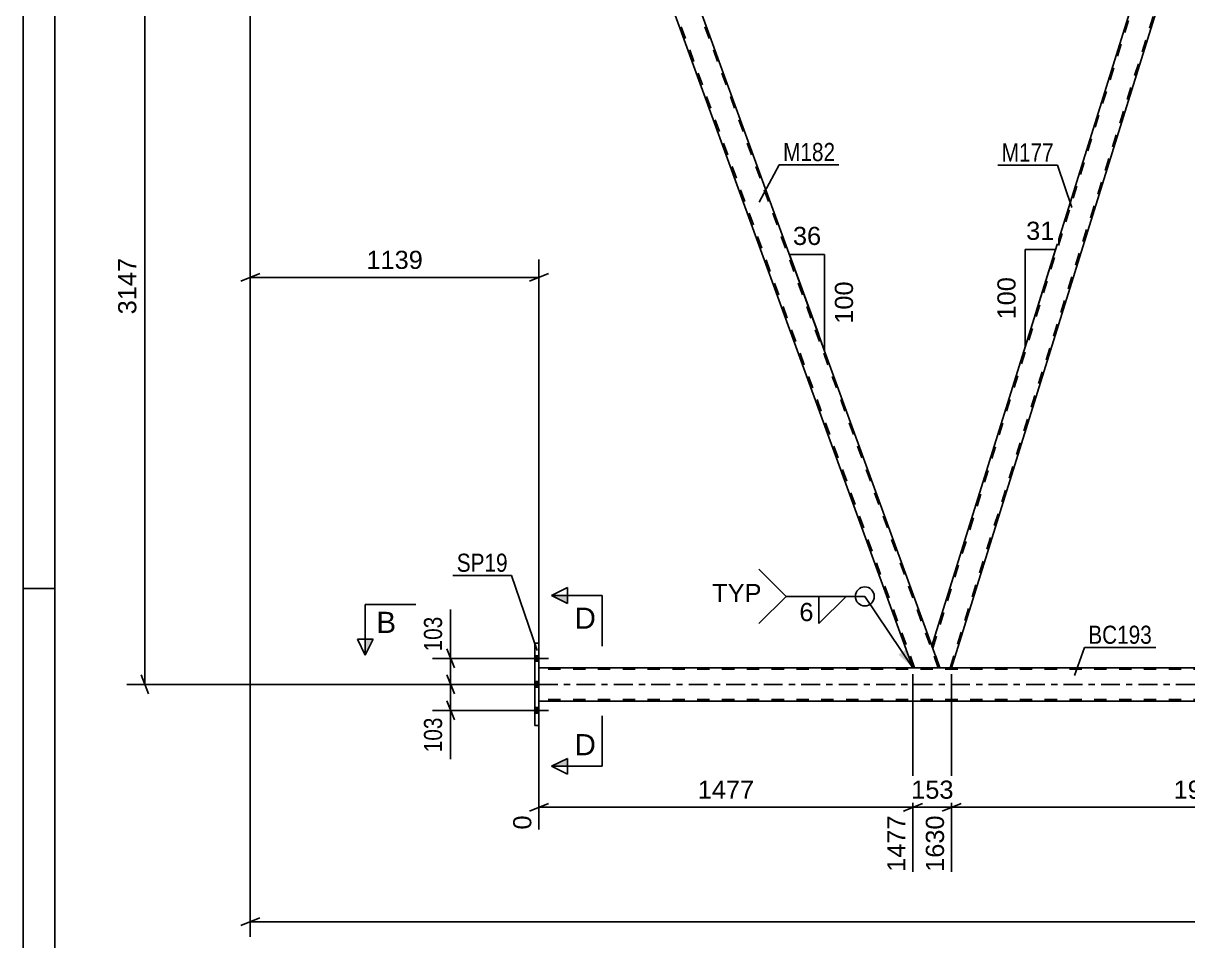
# Model space of a CAD drawing. Header units: millimetres. Extents: x -36 to 805, y -409 to 185.
# Drawn here: x -35.9 to 148.1, y -166.4 to -21.4 of the extents above; entities that cross this region are included whole.
import ezdxf

# ---------------------------------------------------------------- set-up
doc = ezdxf.new("R2010")
doc.units = ezdxf.units.MM
doc.linetypes.add('DXK_LINE_DOT2', pattern=[3.9198, 1.9599, -1.9599])
doc.linetypes.add('DXK_LINE_DOT3', pattern=[5.9187, 2.979, -0.9799, 0.9799, -0.9799])
doc.styles.add('Arial', font='ARIAL.TTF', dxfattribs={"height": 0.2})
doc.styles.add('Arial Narrow', font='ARIALN.TTF', dxfattribs={"height": 0.2})

# ---------------------------------------------------------------- blocks, each defined once
blk = doc.blocks.new('Unknown-203724355-1135')
at = {"color": 5, "linetype": 'Continuous'}
for p, q in [((-35.86, 185.3), (-35.86, -408.7)), ((-30.86, 180.3), (-30.86, -403.7)), ((-30.86, -110.7), (-35.86, -110.7))]:
    blk.add_line(p, q, dxfattribs=at)
blk = doc.blocks.new('Part-203724355-3802 - 3772')
at = {"color": 2, "linetype": 'Continuous'}
for p, q in [((149.93, -2), (145.67, -2)), ((192.3, -118.4), (149.93, -2)), ((188.04, -118.4), (147.22, -6.25))]:
    blk.add_line(p, q, dxfattribs=at)
at = {"color": 7, "linetype": 'DXK_LINE_DOT2'}
for p, q in [((145.67, -2), (145.71, -2)), ((145.67, -2), (147.22, -6.25)), ((190.05, -123.22), (145.93, -2)), ((193.8, -123.22), (149.68, -2)), ((189.79, -123.22), (188.04, -118.4)), ((194.05, -123.22), (192.3, -118.4)), ((194.05, -123.22), (189.79, -123.22))]:
    blk.add_line(p, q, dxfattribs=at)
blk = doc.blocks.new('Part-203724355-3870 - 3772')
at = {"color": 2, "linetype": 'Continuous'}
for p, q in [((185.34, -123.22), (45.58, -123.22)), ((185.34, -128.5), (45.58, -128.5))]:
    blk.add_line(p, q, dxfattribs=at)
at = {"color": 7, "linetype": 'DXK_LINE_DOT2'}
for p, q in [((45.58, -128.5), (45.58, -123.22)), ((731.06, -123.46), (45.58, -123.46)), ((731.06, -128.26), (45.58, -128.26))]:
    blk.add_line(p, q, dxfattribs=at)
at = {"color": 7, "linetype": 'DXK_LINE_DOT3'}
blk.add_line((45.58, -125.86), (731.06, -125.86), dxfattribs=at)
blk = doc.blocks.new('Part-203724355-3938 - 3772')
at = {"color": 2, "linetype": 'Continuous'}
for p, q in [((104.66, -123.22), (60.54, -2)), ((64.8, -2), (60.54, -2)), ((107.65, -119.75), (64.8, -2))]:
    blk.add_line(p, q, dxfattribs=at)
at = {"color": 7, "linetype": 'DXK_LINE_DOT2'}
for p, q in [((60.54, -2), (60.58, -2)), ((104.92, -123.22), (60.8, -2)), ((108.66, -123.22), (64.54, -2)), ((108.92, -123.22), (107.65, -119.75)), ((104.66, -123.22), (108.92, -123.22))]:
    blk.add_line(p, q, dxfattribs=at)
blk = doc.blocks.new('Part-203724355-3943 - 3772')
at = {"color": 2, "linetype": 'Continuous'}
for p, q in [((107.65, -119.75), (144.36, -2)), ((144.39, -2), (144.36, -2)), ((144.39, -2), (145.67, -2)), ((147.22, -6.25), (145.67, -2)), ((147.22, -6.25), (110.76, -123.22)), ((108.92, -123.22), (107.65, -119.75))]:
    blk.add_line(p, q, dxfattribs=at)
at = {"color": 7, "linetype": 'DXK_LINE_DOT2'}
for p, q in [((107.79, -120.12), (144.61, -2)), ((144.61, -2), (144.63, -2)), ((110.51, -123.22), (147.09, -5.88)), ((110.76, -123.22), (108.92, -123.22))]:
    blk.add_line(p, q, dxfattribs=at)
blk = doc.blocks.new('Bolt-203724355-3970 - 3772')
at = {"linetype": 'Continuous'}
for points in [[(45.58, -122.2), (45.58, -121.32), (44.94, -121.32), (44.94, -122.2)], [(45.58, -122.2), (45.58, -121.32), (44.94, -121.32), (44.94, -122.2)], [(45.58, -122.2), (45.58, -121.32), (44.94, -121.32), (44.94, -122.2)], [(45.58, -126.3), (45.58, -125.42), (44.94, -125.42), (44.94, -126.3)], [(45.58, -126.3), (45.58, -125.42), (44.94, -125.42), (44.94, -126.3)], [(45.58, -130.4), (45.58, -129.52), (44.94, -129.52), (44.94, -130.4)], [(45.58, -130.4), (45.58, -129.52), (44.94, -129.52), (44.94, -130.4)], [(45.58, -130.4), (45.58, -129.52), (44.94, -129.52), (44.94, -130.4)]]:
    blk.add_hatch(color=1, dxfattribs=at).paths.add_polyline_path(points)
at = {"color": 1, "linetype": 'Continuous'}
for p, q in [((44.94, -121.32), (45.58, -121.32)), ((44.94, -121.32), (45.58, -121.32)), ((44.94, -121.32), (45.58, -121.32)), ((43.78, -121.76), (47.1, -121.76)), ((43.78, -121.76), (47.1, -121.76)), ((43.78, -121.76), (47.1, -121.76)), ((44.94, -122.2), (45.58, -122.2)), ((44.94, -122.2), (45.58, -122.2)), ((44.94, -122.2), (45.58, -122.2)), ((43.78, -125.86), (47.1, -125.86)), ((43.78, -125.86), (47.1, -125.86)), ((44.94, -125.42), (45.58, -125.42)), ((44.94, -125.42), (45.58, -125.42)), ((44.94, -126.3), (45.58, -126.3)), ((44.94, -126.3), (45.58, -126.3)), ((43.78, -129.96), (47.1, -129.96)), ((43.78, -129.96), (47.1, -129.96)), ((43.78, -129.96), (47.1, -129.96)), ((44.94, -129.52), (45.58, -129.52)), ((44.94, -129.52), (45.58, -129.52)), ((44.94, -129.52), (45.58, -129.52)), ((44.94, -130.4), (45.58, -130.4)), ((44.94, -130.4), (45.58, -130.4)), ((44.94, -130.4), (45.58, -130.4))]:
    blk.add_line(p, q, dxfattribs=at)
blk = doc.blocks.new('Part-203724355-3985 - 3772')
at = {"color": 2, "linetype": 'Continuous'}
for p, q in [((44.94, -132.36), (44.94, -119.36)), ((44.94, -119.36), (45.58, -119.36)), ((45.58, -119.36), (45.58, -132.36)), ((45.58, -132.36), (44.94, -132.36))]:
    blk.add_line(p, q, dxfattribs=at)
blk = doc.blocks.new('StraightDimension-203724355-21697 - 3772')
at = {"color": 7, "linetype": 'Continuous'}
for p, q in [((110.76, -124.22), (110.76, -155.47)), ((189.79, -124.22), (189.79, -155.47)), ((112.26, -144.67), (109.26, -145.87)), ((110.76, -145.27), (189.79, -145.27)), ((188.29, -145.87), (191.29, -144.67))]:
    blk.add_line(p, q, dxfattribs=at)
at = {"color": 0}
blk.add_wipeout([(155.33, -144.52), (155.33, -140.32), (145.23, -140.32), (145.23, -144.52)], dxfattribs=at)
at = {"color": 0, "linetype": 'Continuous'}
blk.add_wipeout([(189.19, -145.97), (184.99, -145.97), (184.99, -156.07), (189.19, -156.07)], dxfattribs=at)
at = {"color": 3, "style": 'Arial'}
blk.add_text('1976', height=2.865, dxfattribs=at).set_placement((145.83, -143.92))
at = {"color": 3, "linetype": 'Continuous', "style": 'Arial'}
blk.add_text('3605', height=2.865, rotation=90.0002, dxfattribs=at).set_placement((188.59, -155.47))
blk = doc.blocks.new('StraightDimension-203724355-21699 - 3772')
at = {"color": 7, "linetype": 'Continuous'}
for p, q in [((104.66, -124.22), (104.66, -155.47)), ((45.58, -129.5), (45.58, -148.79)), ((47.08, -144.67), (44.08, -145.87)), ((45.58, -145.27), (104.66, -145.27)), ((103.16, -145.87), (106.16, -144.67))]:
    blk.add_line(p, q, dxfattribs=at)
at = {"color": 0}
blk.add_wipeout([(80.17, -144.52), (80.17, -140.32), (70.07, -140.32), (70.07, -144.52)], dxfattribs=at)
at = {"color": 0, "linetype": 'Continuous'}
for points in [[(44.98, -145.97), (40.78, -145.97), (40.78, -149.39), (44.98, -149.39)], [(104.06, -145.97), (99.86, -145.97), (99.86, -156.07), (104.06, -156.07)]]:
    blk.add_wipeout(points, dxfattribs=at)
at = {"color": 3, "style": 'Arial'}
blk.add_text('1477', height=2.865, dxfattribs=at).set_placement((70.67, -143.92))
at = {"color": 3, "linetype": 'Continuous', "style": 'Arial'}
for s, height, p in [('0', 2.87, (44.38, -148.79)), ('1477', 2.865, (103.46, -155.47))]:
    blk.add_text(s, height=height, rotation=90.0002, dxfattribs=at).set_placement(p)
blk = doc.blocks.new('StraightDimension-203724355-21166 - 3772')
at = {"color": 7, "linetype": 'Continuous'}
for p, q in [((-16.06, -1.5), (-17.26, 1.5)), ((-1, 0), (-19.51, 0)), ((-16.66, -125.86), (-16.66, 0)), ((-17.26, -124.36), (-16.06, -127.36)), ((44.58, -125.86), (-19.51, -125.86))]:
    blk.add_line(p, q, dxfattribs=at)
at = {"color": 0}
blk.add_wipeout([(-17.41, -57.88), (-21.61, -57.88), (-21.61, -67.98), (-17.41, -67.98)], dxfattribs=at)
at = {"color": 3, "style": 'Arial'}
blk.add_text('3147', height=2.865, rotation=90.0002, dxfattribs=at).set_placement((-18.01, -67.38))
blk = doc.blocks.new('StraightDimension-203724355-4635 - 3772')
at = {"color": 7, "linetype": 'Continuous'}
for p, q in [((31.03, -124.36), (32.23, -127.36)), ((43.94, -125.86), (28.78, -125.86)), ((31.63, -129.96), (31.63, -125.86)), ((32.23, -131.46), (31.03, -128.46)), ((43.94, -129.96), (28.78, -129.96))]:
    blk.add_line(p, q, dxfattribs=at)
at = {"color": 0}
blk.add_wipeout([(30.88, -130.49), (26.68, -130.49), (26.68, -137.17), (30.88, -137.17)], dxfattribs=at)
at = {"color": 7, "linetype": 'Continuous'}
blk.add_line((31.63, -129.96), (31.63, -137.69), dxfattribs=at)
blk.add_line((31.63, -129.96), (31.63, -137.69), dxfattribs=at)
at = {"color": 3, "style": 'Arial Narrow'}
blk.add_text('103', height=2.863, rotation=90.0002, dxfattribs=at).set_placement((30.28, -136.57))
blk = doc.blocks.new('StraightDimension-203724355-4627 - 3772')
at = {"color": 7, "linetype": 'Continuous'}
for p, q in [((31.03, -120.26), (32.23, -123.26)), ((43.94, -121.76), (28.78, -121.76)), ((31.63, -125.86), (31.63, -121.76)), ((32.23, -127.36), (31.03, -124.36)), ((43.94, -125.86), (28.78, -125.86))]:
    blk.add_line(p, q, dxfattribs=at)
at = {"color": 0}
blk.add_wipeout([(30.88, -114.55), (26.68, -114.55), (26.68, -121.24), (30.88, -121.24)], dxfattribs=at)
at = {"color": 7, "linetype": 'Continuous'}
blk.add_line((31.63, -121.76), (31.63, -114.03), dxfattribs=at)
blk.add_line((31.63, -121.76), (31.63, -114.03), dxfattribs=at)
at = {"color": 3, "style": 'Arial Narrow'}
blk.add_text('103', height=2.863, rotation=90.0002, dxfattribs=at).set_placement((30.28, -120.64))
blk = doc.blocks.new('StraightDimension-203724355-21213 - 3772')
at = {"color": 7, "linetype": 'Continuous'}
for p, q in [((0, -3), (0, -63.95)), ((45.58, -122.22), (45.58, -58.7)), ((1.5, -60.95), (-1.5, -62.15)), ((0, -61.55), (45.58, -61.55)), ((44.08, -62.15), (47.08, -60.95))]:
    blk.add_line(p, q, dxfattribs=at)
at = {"color": 0}
blk.add_wipeout([(27.84, -60.8), (27.84, -56.6), (17.74, -56.6), (17.74, -60.8)], dxfattribs=at)
at = {"color": 3, "style": 'Arial'}
blk.add_text('1139', height=2.865, dxfattribs=at).set_placement((18.34, -60.2))
blk = doc.blocks.new('StraightDimension-203724355-21698 - 3772')
at = {"color": 7, "linetype": 'Continuous'}
for p, q in [((104.66, -124.22), (104.66, -155.47)), ((110.76, -124.22), (110.76, -155.47)), ((103.16, -145.87), (106.16, -144.67)), ((104.66, -145.27), (110.76, -145.27)), ((112.26, -144.67), (109.26, -145.87))]:
    blk.add_line(p, q, dxfattribs=at)
at = {"color": 0}
blk.add_wipeout([(111.65, -144.52), (111.65, -140.32), (103.78, -140.32), (103.78, -144.52)], dxfattribs=at)
at = {"color": 0, "linetype": 'Continuous'}
blk.add_wipeout([(110.16, -145.97), (105.96, -145.97), (105.96, -156.07), (110.16, -156.07)], dxfattribs=at)
at = {"color": 3, "style": 'Arial'}
blk.add_text('153', height=2.865, dxfattribs=at).set_placement((104.38, -143.92))
at = {"color": 3, "linetype": 'Continuous', "style": 'Arial'}
blk.add_text('1630', height=2.865, rotation=90.0002, dxfattribs=at).set_placement((109.56, -155.47))
blk = doc.blocks.new('StraightDimension-203724355-22058 - 3772')
at = {"color": 7, "linetype": 'Continuous'}
for p, q in [((0, -3), (0, -165.76)), ((1.5, -162.76), (-1.5, -163.96)), ((0, -163.36), (745.12, -163.36))]:
    blk.add_line(p, q, dxfattribs=at)
blk = doc.blocks.new('AngleDimension-203724355-26833 - 3772')
at = {"color": 7, "linetype": 'Continuous'}
for p, q in [((89.72, -70.47), (85.15, -57.92)), ((90.69, -57.92), (85.15, -57.92)), ((90.69, -73.14), (85.15, -57.92)), ((90.69, -73.14), (90.69, -57.92))]:
    blk.add_line(p, q, dxfattribs=at)
at = {"color": 0}
for points in [[(90.74, -57.02), (90.74, -52.82), (85.1, -52.82), (85.1, -57.02)], [(95.79, -61.59), (91.59, -61.59), (91.59, -69.46), (95.79, -69.46)]]:
    blk.add_wipeout(points, dxfattribs=at)
at = {"color": 3, "style": 'Arial'}
blk.add_text('36', height=2.865, dxfattribs=at).set_placement((85.7, -56.42))
blk.add_text('100', height=2.865, rotation=90.0002, dxfattribs=at).set_placement((95.19, -68.86))
blk = doc.blocks.new('AngleDimension-203724355-26847 - 3772')
at = {"color": 7, "linetype": 'Continuous'}
for p, q in [((122.36, -57.11), (127.18, -57.11)), ((122.36, -72.58), (127.18, -57.11)), ((122.36, -72.58), (122.36, -57.11)), ((124.11, -66.94), (127.18, -57.11))]:
    blk.add_line(p, q, dxfattribs=at)
at = {"color": 0}
for points in [[(127.59, -56.21), (127.59, -52.01), (121.94, -52.01), (121.94, -56.21)], [(121.46, -60.91), (117.26, -60.91), (117.26, -68.78), (121.46, -68.78)]]:
    blk.add_wipeout(points, dxfattribs=at)
at = {"color": 3, "style": 'Arial'}
blk.add_text('31', height=2.865, dxfattribs=at).set_placement((122.54, -55.61))
blk.add_text('100', height=2.865, rotation=90.0002, dxfattribs=at).set_placement((120.86, -68.18))
blk = doc.blocks.new('Mark-203724355-3934 - 3772')
at = {"color": 0}
blk.add_wipeout([(92.37, -43.16), (92.37, -40.16), (84.15, -40.16), (84.15, -43.16)], dxfattribs=at)
blk.add_wipeout([(92.37, -43.16), (92.37, -40.16), (84.15, -40.16), (84.15, -43.16)], dxfattribs=at)
at = {"color": 30, "linetype": 'Continuous'}
for p, q in [((80.35, -49.66), (83.55, -43.76)), ((83.55, -43.76), (92.97, -43.76))]:
    blk.add_line(p, q, dxfattribs=at)
at = {"color": 3, "style": 'Arial Narrow'}
blk.add_text('M182', height=2.863, dxfattribs=at).set_placement((84.15, -43.16))
blk = doc.blocks.new('Mark-203724355-3866 - 3772')
at = {"color": 0}
blk.add_wipeout([(142.4, -119.44), (142.4, -116.44), (132.35, -116.44), (132.35, -119.44)], dxfattribs=at)
blk.add_wipeout([(142.4, -119.44), (142.4, -116.44), (132.35, -116.44), (132.35, -119.44)], dxfattribs=at)
at = {"color": 30, "linetype": 'Continuous'}
for p, q in [((130.16, -124.46), (131.75, -120.04)), ((131.75, -120.04), (143, -120.04))]:
    blk.add_line(p, q, dxfattribs=at)
at = {"color": 3, "style": 'Arial Narrow'}
blk.add_text('BC193', height=2.863, dxfattribs=at).set_placement((132.35, -119.44))
blk = doc.blocks.new('Mark-203724355-3939 - 3772')
at = {"color": 0}
blk.add_wipeout([(126.89, -43.23), (126.89, -40.23), (118.67, -40.23), (118.67, -43.23)], dxfattribs=at)
blk.add_wipeout([(126.89, -43.23), (126.89, -40.23), (118.67, -40.23), (118.67, -43.23)], dxfattribs=at)
at = {"color": 30, "linetype": 'Continuous'}
for p in [(118.07, -43.83), (129.76, -50.52)]:
    blk.add_line(p, (127.49, -43.83), dxfattribs=at)
at = {"color": 3, "style": 'Arial Narrow'}
blk.add_text('M177', height=2.863, dxfattribs=at).set_placement((118.67, -43.23))
blk = doc.blocks.new('Mark-203724355-3981 - 3772')
at = {"color": 0}
blk.add_wipeout([(40.64, -108.06), (40.64, -105.06), (32.61, -105.06), (32.61, -108.06)], dxfattribs=at)
blk.add_wipeout([(40.64, -108.06), (40.64, -105.06), (32.61, -105.06), (32.61, -108.06)], dxfattribs=at)
at = {"color": 30, "linetype": 'Continuous'}
for p in [(32.01, -108.66), (45.29, -120.49)]:
    blk.add_line(p, (41.24, -108.66), dxfattribs=at)
at = {"color": 3, "style": 'Arial Narrow'}
blk.add_text('SP19', height=2.863, dxfattribs=at).set_placement((32.61, -108.06))
blk = doc.blocks.new('SectionMark-203724355-5915 - 3772')
at = {"linetype": 'Continuous'}
for points in [[(50.08, -111.81), (50.08, -113.06), (47.58, -111.81)], [(50.08, -137.55), (50.08, -138.8), (47.58, -138.8)]]:
    blk.add_hatch(color=6, dxfattribs=at).paths.add_polyline_path(points)
at = {"color": 6, "linetype": 'Continuous'}
for p, q in [((47.58, -111.81), (50.08, -110.56)), ((55.58, -111.81), (47.58, -111.81)), ((47.58, -111.81), (50.08, -113.06)), ((50.08, -113.06), (50.08, -110.56)), ((55.58, -111.81), (55.58, -119.81)), ((55.58, -138.8), (55.58, -130.8)), ((47.58, -138.8), (50.08, -137.55)), ((50.08, -137.55), (50.08, -140.05)), ((55.58, -138.8), (47.58, -138.8)), ((50.08, -140.05), (47.58, -138.8))]:
    blk.add_line(p, q, dxfattribs=at)
at = {"color": 0, "linetype": 'Continuous'}
for points in [[(54.58, -117.06), (54.58, -113.56), (51.21, -113.56), (51.21, -117.06)], [(54.58, -137.05), (54.58, -133.55), (51.21, -133.55), (51.21, -137.05)]]:
    blk.add_wipeout(points, dxfattribs=at)
at = {"color": 3, "linetype": 'Continuous', "style": 'Arial'}
for p in [(51.21, -117.06), (51.21, -137.05)]:
    blk.add_text('D', height=3.34, dxfattribs=at).set_placement(p)
blk = doc.blocks.new('SectionMark-203724355-5925 - 3772')
at = {"linetype": 'Continuous'}
blk.add_hatch(color=6, dxfattribs=at).paths.add_polyline_path([(18.16, -118.72), (19.41, -118.72), (18.16, -121.22)])
at = {"color": 6, "linetype": 'Continuous'}
for p, q in [((18.16, -113.22), (26.16, -113.22)), ((18.16, -113.22), (18.16, -121.22)), ((18.16, -121.22), (16.91, -118.72)), ((19.41, -118.72), (16.91, -118.72)), ((18.16, -121.22), (19.41, -118.72))]:
    blk.add_line(p, q, dxfattribs=at)
at = {"color": 0, "linetype": 'Continuous'}
blk.add_wipeout([(23.02, -117.72), (23.02, -114.22), (19.91, -114.22), (19.91, -117.72)], dxfattribs=at)
at = {"color": 3, "linetype": 'Continuous', "style": 'Arial'}
blk.add_text('B', height=3.34, dxfattribs=at).set_placement((19.91, -117.72))
blk = doc.blocks.new('WeldMark-203724355-36497 - 3772')
at = {"linetype": 'Continuous'}
blk.add_hatch(color=30, dxfattribs=at).paths.add_polyline_path([(103.6, -120.31), (104.66, -123.22), (102.36, -121.15)])
at = {"color": 3, "linetype": 'Continuous'}
for q in [(80.34, -107.66), (80.34, -116.24)]:
    blk.add_line((84.62, -111.95), q, dxfattribs=at)
at = {"color": 30, "linetype": 'Continuous'}
blk.add_line((104.66, -123.22), (97.05, -111.95), dxfattribs=at)
at = {"color": 3, "linetype": 'Continuous'}
for start, end in [(90, 270), (270, 90)]:
    blk.add_arc((97.05, -111.95), 1.5, start, end, dxfattribs=at)
at = {"color": 0}
blk.add_wipeout([(89.15, -116.05), (89.15, -112.65), (86.52, -112.65), (86.52, -116.05)], dxfattribs=at)
at = {"color": 30, "linetype": 'Continuous'}
blk.add_line((84.62, -111.95), (97.05, -111.95), dxfattribs=at)
at = {"color": 3, "linetype": 'Continuous'}
for p, q in [((89.8, -111.95), (94.09, -111.95)), ((94.09, -111.95), (89.8, -116.24)), ((89.8, -116.24), (89.8, -111.95))]:
    blk.add_line(p, q, dxfattribs=at)
at = {"color": 3, "style": 'Arial'}
blk.add_text('6', height=2.87, dxfattribs=at).set_placement((86.72, -115.85))
at = {"color": 0, "linetype": 'Continuous'}
blk.add_wipeout([(80.72, -112.85), (80.72, -109.85), (72.95, -109.85), (72.95, -112.85)], dxfattribs=at)
blk.add_wipeout([(80.72, -112.85), (80.72, -109.85), (72.95, -109.85), (72.95, -112.85)], dxfattribs=at)
at = {"color": 3, "linetype": 'Continuous', "style": 'Arial'}
blk.add_text('TYP', height=2.865, dxfattribs=at).set_placement((72.95, -112.85))

msp = doc.modelspace()

# ---------------------------------------------------------------- block references
for name in ['Unknown-203724355-1135', 'Part-203724355-3938 - 3772', 'Part-203724355-3943 - 3772', 'Part-203724355-3802 - 3772', 'Part-203724355-3985 - 3772', 'Bolt-203724355-3970 - 3772', 'Part-203724355-3870 - 3772']:
    msp.add_blockref(name, (0, 0))

# ---------------------------------------------------------------- next in the draw order: block references
for name in ['StraightDimension-203724355-21699 - 3772', 'StraightDimension-203724355-21697 - 3772']:
    msp.add_blockref(name, (0, 0))

# ---------------------------------------------------------------- next in the draw order: block references
for name in ['StraightDimension-203724355-21166 - 3772', 'StraightDimension-203724355-21698 - 3772']:
    msp.add_blockref(name, (0, 0))

# ---------------------------------------------------------------- next in the draw order: block references
msp.add_blockref('StraightDimension-203724355-4635 - 3772', (0, 0))

# ---------------------------------------------------------------- next in the draw order: block references
msp.add_blockref('StraightDimension-203724355-4627 - 3772', (0, 0))

# ---------------------------------------------------------------- next in the draw order: block references
msp.add_blockref('StraightDimension-203724355-21213 - 3772', (0, 0))

# ---------------------------------------------------------------- next in the draw order: block references
msp.add_blockref('StraightDimension-203724355-22058 - 3772', (0, 0))

# ---------------------------------------------------------------- next in the draw order: block references
for name in ['Mark-203724355-3934 - 3772', 'Mark-203724355-3939 - 3772', 'AngleDimension-203724355-26833 - 3772', 'AngleDimension-203724355-26847 - 3772', 'Mark-203724355-3981 - 3772', 'SectionMark-203724355-5915 - 3772', 'Mark-203724355-3866 - 3772']:
    msp.add_blockref(name, (0, 0))

# ---------------------------------------------------------------- next in the draw order: block references
msp.add_blockref('SectionMark-203724355-5925 - 3772', (0, 0))

# ---------------------------------------------------------------- next in the draw order: block references
msp.add_blockref('WeldMark-203724355-36497 - 3772', (0, 0))

doc.saveas('drawing.dxf')
